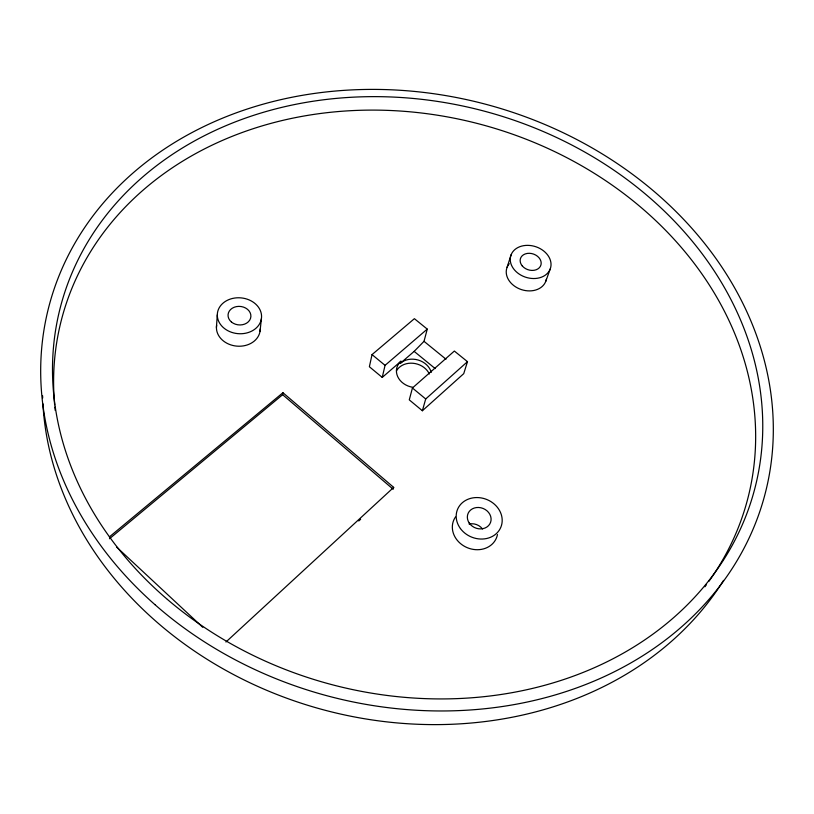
<?xml version="1.0" encoding="UTF-8"?>
<svg xmlns="http://www.w3.org/2000/svg" width="814" height="814" viewBox="0 0 814 814"><rect width="100%" height="100%" fill="white"/><g stroke="black" fill="none" stroke-linecap="round" stroke-linejoin="round"><path stroke-width="1.22" d="M216.422 327.513L217.287 314.896M260.042 331.217L261.406 318.691A22.182 17.959 5.5 0 0 230.789 298.921A22.182 17.959 5.5 0 0 226.099 329.68A22.182 17.959 5.5 0 0 261.406 318.691M282.651 394.698L282.936 392.714L393.691 487.383L393.182 489.234L282.651 394.698L109.483 538.736M400.956 361.243L400.468 363.217L414.153 351.383L424.013 341.331L427.258 329.11L414.387 318.681L372.039 354.599L369.373 366.738L382.234 377.411L400.956 361.243A18.122 14.937 14.8 0 0 397.659 376.546A18.122 14.937 14.8 0 0 412.678 387.271M382.234 377.411L385.053 365.354L427.258 329.11M412.433 387.993L409.269 399.867L422.374 410.744L463.736 373.646L467.48 361.67L454.354 351.048L412.433 387.993L425.702 398.972L422.374 410.744M507.091 267.287L511.121 254.751M545.777 281.308L550.244 268.915A20.808 16.066 18.2 0 0 525.712 245.421A20.808 16.066 18.2 0 0 515.964 271.5A20.808 16.066 18.2 0 0 550.244 268.915M225.946 642.002L393.691 487.383M358.771 520.97L360.633 519.261M425.702 398.972L467.48 361.67M109.402 536.894L282.936 392.714M424.013 341.331L445.991 359.208M414.153 351.383L435.185 368.579M372.039 354.599L385.053 365.354M116.707 547.14L202.778 627.329M723.534 580.392A363.634 303.235 14.8 0 1 326.913 710.734A363.634 303.235 14.8 0 1 42.918 403.744M42.674 398.036A363.634 303.235 14.8 0 1 42.603 395.767M396.459 370.919A18.02 14.896 14.8 0 1 413.074 363.268A18.02 14.896 14.8 0 1 429.334 374.002M469.118 524.063A11.884 10.358 22.4 0 1 482.509 528.978M400.447 363.197A18.091 14.937 15.2 0 1 418.243 360.053A18.091 14.937 15.2 0 1 431.257 372.354M54.64 404.802A354.619 294.78 14.8 0 1 482.041 124.715A354.619 294.78 14.8 0 1 708.953 581.277M706.277 584.94A354.619 294.78 14.8 0 1 704.914 586.772M55.21 410.439A354.619 294.78 14.8 0 1 54.853 407.061M497.466 534.554A23.138 20.116 22.3 0 1 467.246 547.68A23.138 20.116 22.3 0 1 455.494 516.982M260.205 328.897A21.917 17.847 5.4 0 1 236.884 346.133A21.917 17.847 5.4 0 1 216.636 325.183M546.336 279.294A20.574 15.995 18.3 0 1 519.403 288.848A20.574 15.995 18.3 0 1 509.269 263.685M154.925 604.629A370.156 306.217 14.8 0 0 763.227 500.671A370.156 306.217 14.8 0 0 302.839 95.248A370.156 306.217 14.8 0 0 154.925 604.629M469.2 523.005A12.098 10.47 22.1 0 0 489.763 524.053A12.098 10.47 22.1 0 0 478.683 507.478A12.098 10.47 22.1 0 0 469.2 523.005M167.419 599.44A358.862 296.703 14.8 0 0 754.263 490.649A358.862 296.703 14.8 0 0 301.211 103.256A358.862 296.703 14.8 0 0 167.419 599.44M522.262 265.924A10.745 8.303 18.2 0 0 540.364 266.361A10.745 8.303 18.2 0 0 529.344 253.296A10.745 8.303 18.2 0 0 522.262 265.924M231.42 321.998A11.457 9.28 5.5 0 0 250.529 318.396A11.457 9.28 5.5 0 0 236.457 306.603A11.457 9.28 5.5 0 0 231.42 321.998M460.449 528.571A23.423 20.269 22.1 0 0 500.111 528.785A23.423 20.269 22.1 0 0 477.004 497.558A23.423 20.269 22.1 0 0 460.449 528.571"/></g></svg>
